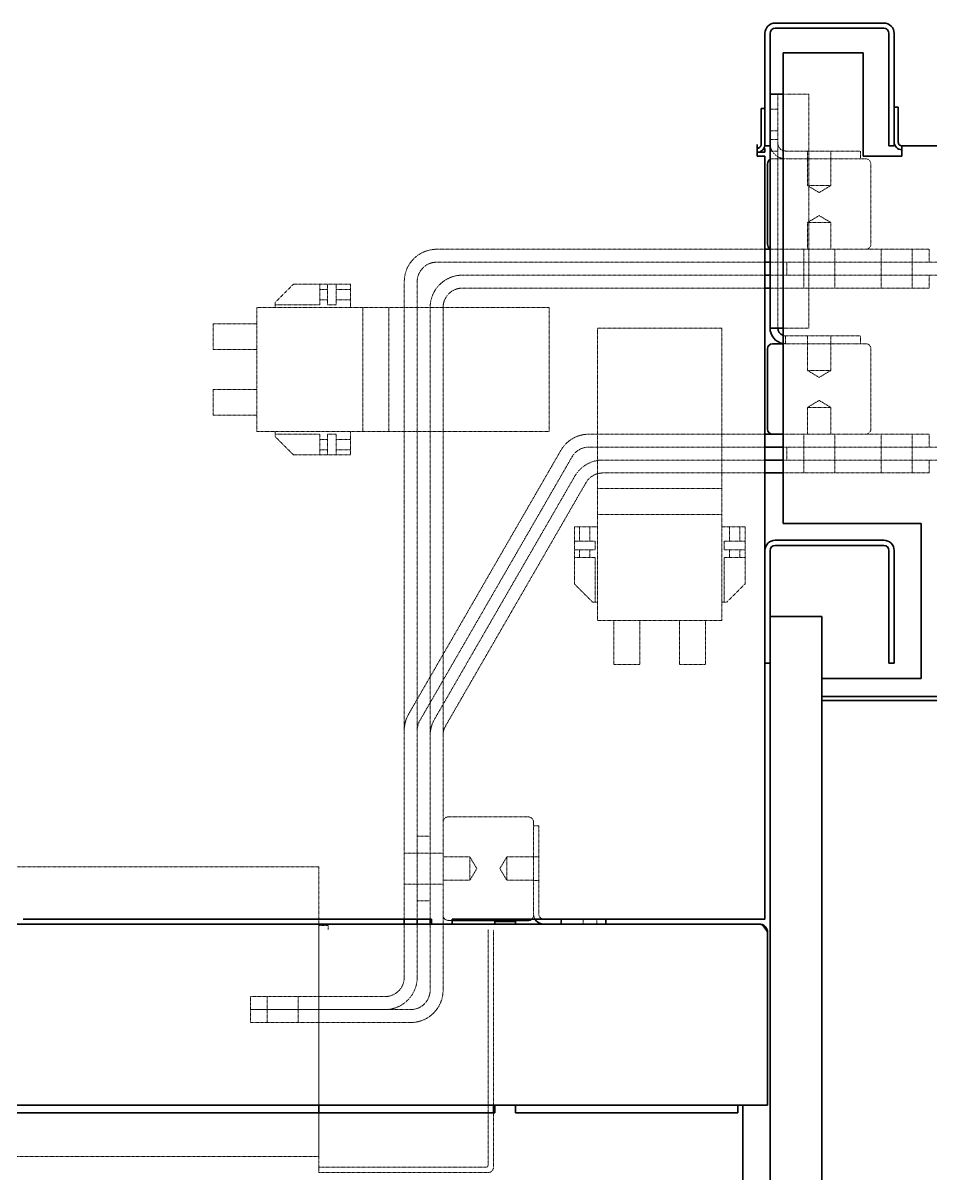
# Model space of a CAD drawing. Header units: millimetres. Extents: x -116965 to 323937, y 291661 to 566926.
# Drawn here: x -13186.1 to -12834.8, y 313738.8 to 314183.9 of the extents above; entities that cross this region are included whole.
import ezdxf

# ---------------------------------------------------------------- set-up
doc = ezdxf.new("R2010")
doc.units = ezdxf.units.MM
doc.linetypes.add('DASHED', pattern=[0.75, 0.5, -0.25])
doc.layers.add('Hidden Edges(Schneider)', color=7, linetype='DASHED', lineweight=18)
doc.layers.add('Visible Edges(Schneider)', color=7, linetype='Continuous', lineweight=35)

msp = doc.modelspace()

# ---------------------------------------------------------------- linework, layer by layer
at = {"layer": 'Hidden Edges(Schneider)', "ltscale": 0.148458}
for p, q in [((-12894.073145, 314156.417548), (-12894.073145, 314065.917548)), ((-12882.073145, 314156.417548), (-12882.073145, 314065.917548))]:
    msp.add_line(p, q, dxfattribs=at)
at = {"layer": 'Hidden Edges(Schneider)', "ltscale": 0.005091}
for p, q in [((-12892.073145, 314156.417548), (-12891.073145, 314156.417548)), ((-12891.073145, 314065.917548), (-12892.073145, 314065.917548))]:
    msp.add_line(p, q, dxfattribs=at)
at = {"layer": 'Hidden Edges(Schneider)', "ltscale": 0.0464}
for p, q in [((-12882.073145, 314156.417548), (-12891.073145, 314156.417548)), ((-13059.373145, 314073.917548), (-13059.373145, 314082.917548)), ((-12891.073145, 314065.917548), (-12882.073145, 314065.917548)), ((-13059.373145, 314025.917548), (-13059.373145, 314016.917548)), ((-12963.773145, 313989.117548), (-12972.773145, 313989.117548)), ((-12915.773145, 313989.117548), (-12906.773145, 313989.117548))]:
    msp.add_line(p, q, dxfattribs=at)
at = {"layer": 'Hidden Edges(Schneider)', "ltscale": 0.0154}
for p, q in [((-12897.073145, 314150.567548), (-12894.073145, 314150.567548)), ((-12897.073145, 314142.267548), (-12894.073145, 314142.267548)), ((-12897.073145, 314138.917548), (-12894.073145, 314138.917548)), ((-12897.073145, 314134.417548), (-12894.073145, 314134.417548)), ((-12882.573145, 314134.417548), (-12882.573145, 314131.417548)), ((-12873.573145, 314134.417548), (-12873.573145, 314131.417548)), ((-12862.073145, 314131.417548), (-12862.073145, 314134.417548)), ((-13068.273145, 314080.917548), (-13071.273145, 314080.917548)), ((-13068.273145, 314076.917548), (-13071.273145, 314076.917548)), ((-12891.073145, 314062.917548), (-12891.073145, 314059.917548)), ((-12882.573145, 314062.917548), (-12882.573145, 314059.917548)), ((-12873.573145, 314062.917548), (-12873.573145, 314059.917548)), ((-12862.073145, 314059.917548), (-12862.073145, 314062.917548)), ((-13068.273145, 314022.917548), (-13071.273145, 314022.917548)), ((-13068.273145, 314018.917548), (-13071.273145, 314018.917548)), ((-12970.773145, 313980.217548), (-12970.773145, 313977.217548)), ((-12966.773145, 313980.217548), (-12966.773145, 313977.217548)), ((-12912.773145, 313980.217548), (-12912.773145, 313977.217548)), ((-12908.773145, 313980.217548), (-12908.773145, 313977.217548))]:
    msp.add_line(p, q, dxfattribs=at)
at = {"layer": 'Hidden Edges(Schneider)', "ltscale": 0.018056}
msp.add_line((-12896.073145, 314131.417548), (-12897.073145, 314131.417548), dxfattribs=at)
at = {"layer": 'Hidden Edges(Schneider)', "ltscale": 0.070932}
msp.add_line((-12896.073145, 314131.417548), (-12891.073145, 314131.417548), dxfattribs=at)
at = {"layer": 'Hidden Edges(Schneider)', "ltscale": 0.15748}
for p, q in [((-12891.073145, 314134.417548), (-12867.073145, 314134.417548)), ((-13095.573145, 314073.917548), (-13095.573145, 314025.917548)), ((-13054.573145, 314025.917548), (-13054.573145, 314073.917548)), ((-13044.573145, 314025.917548), (-13044.573145, 314073.917548)), ((-13033.573145, 314025.917548), (-13033.573145, 314073.917548)), ((-13023.573145, 314025.917548), (-13023.573145, 314073.917548)), ((-12982.573145, 314073.917548), (-12982.573145, 314025.917548)), ((-12915.773145, 314065.917548), (-12963.773145, 314065.917548)), ((-12891.073145, 314062.917548), (-12867.073145, 314062.917548)), ((-12963.773145, 314024.917548), (-12915.773145, 314024.917548)), ((-12963.773145, 314014.917548), (-12915.773145, 314014.917548)), ((-12963.773145, 314003.917548), (-12915.773145, 314003.917548)), ((-12963.773145, 313993.917548), (-12915.773145, 313993.917548)), ((-12915.773145, 313952.917548), (-12963.773145, 313952.917548))]:
    msp.add_line(p, q, dxfattribs=at)
at = {"layer": 'Hidden Edges(Schneider)', "ltscale": 0.002742}
msp.add_line((-12890.523045, 314131.417548), (-12891.073145, 314131.417548), dxfattribs=at)
at = {"layer": 'Hidden Edges(Schneider)', "ltscale": 0.122338}
msp.add_line((-12890.523045, 314131.417548), (-12865.288041, 314131.417548), dxfattribs=at)
at = {"layer": 'Hidden Edges(Schneider)', "ltscale": 0.053365}
for p, q in [((-12882.573145, 314121.069548), (-12882.573145, 314131.417548)), ((-12873.573145, 314121.069548), (-12873.573145, 314131.417548)), ((-12882.573145, 314106.765548), (-12882.573145, 314096.417548)), ((-12873.573145, 314106.765548), (-12873.573145, 314096.417548)), ((-12882.573145, 314049.569548), (-12882.573145, 314059.917548)), ((-12873.573145, 314049.569548), (-12873.573145, 314059.917548)), ((-12882.573145, 314035.265548), (-12882.573145, 314024.917548)), ((-12873.573145, 314035.265548), (-12873.573145, 314024.917548)), ((-13013.225145, 313861.417548), (-13023.573145, 313861.417548)), ((-12998.921145, 313861.417548), (-12988.573145, 313861.417548)), ((-13013.225145, 313852.417548), (-13023.573145, 313852.417548)), ((-12998.921145, 313852.417548), (-12988.573145, 313852.417548))]:
    msp.add_line(p, q, dxfattribs=at)
at = {"layer": 'Hidden Edges(Schneider)', "ltscale": 0.040479}
for p, q in [((-12867.073145, 314134.417548), (-12862.073145, 314134.417548)), ((-12867.073145, 314062.917548), (-12862.073145, 314062.917548))]:
    msp.add_line(p, q, dxfattribs=at)
at = {"layer": 'Hidden Edges(Schneider)', "ltscale": 0.029708}
msp.add_line((-12862.079871, 314131.417548), (-12865.288041, 314131.417548), dxfattribs=at)
at = {"layer": 'Hidden Edges(Schneider)', "ltscale": 0.044233}
msp.add_line((-12862.079871, 314131.417548), (-12860.073145, 314131.417548), dxfattribs=at)
at = {"layer": 'Hidden Edges(Schneider)', "ltscale": 0.135608}
for p, q in [((-12858.073145, 314098.417548), (-12858.073145, 314129.417548)), ((-12858.073145, 314026.917548), (-12858.073145, 314057.917548)), ((-13021.573145, 313876.917548), (-12990.573145, 313876.917548)), ((-13098.073145, 313802.417548), (-13036.073145, 313802.417548)), ((-13036.073145, 313797.417548), (-13098.073145, 313797.417548))]:
    msp.add_line(p, q, dxfattribs=at)
at = {"layer": 'Hidden Edges(Schneider)', "ltscale": 0.072942}
for p, q in [((-12873.573145, 314121.069548), (-12882.573145, 314121.069548)), ((-12882.573145, 314106.765548), (-12873.573145, 314106.765548)), ((-12873.573145, 314049.569548), (-12882.573145, 314049.569548)), ((-12882.573145, 314035.265548), (-12873.573145, 314035.265548)), ((-13013.225145, 313861.417548), (-13013.225145, 313852.417548)), ((-12998.921145, 313852.417548), (-12998.921145, 313861.417548))]:
    msp.add_line(p, q, dxfattribs=at)
at = {"layer": 'Hidden Edges(Schneider)', "ltscale": 0.027024}
for p, q in [((-12878.073145, 314118.365675), (-12882.573145, 314121.069548)), ((-12878.073145, 314118.365675), (-12873.573145, 314121.069548)), ((-12878.073145, 314109.469421), (-12882.573145, 314106.765548)), ((-12878.073145, 314109.469421), (-12873.573145, 314106.765548)), ((-12878.073145, 314046.865675), (-12882.573145, 314049.569548)), ((-12878.073145, 314046.865675), (-12873.573145, 314049.569548)), ((-12878.073145, 314037.969421), (-12882.573145, 314035.265548)), ((-12878.073145, 314037.969421), (-12873.573145, 314035.265548)), ((-13010.521272, 313856.917548), (-13013.225145, 313861.417548)), ((-13001.625018, 313856.917548), (-12998.921145, 313861.417548)), ((-13010.521272, 313856.917548), (-13013.225145, 313852.417548)), ((-13001.625018, 313856.917548), (-12998.921145, 313852.417548))]:
    msp.add_line(p, q, dxfattribs=at)
at = {"layer": 'Hidden Edges(Schneider)', "ltscale": 0.138889}
for p, q in [((-13026.073145, 314096.417548), (-12899.073145, 314096.417548)), ((-12899.073145, 314091.417548), (-13026.073145, 314091.417548))]:
    msp.add_line(p, q, dxfattribs=at)
at = {"layer": 'Hidden Edges(Schneider)', "ltscale": 0.046659}
msp.add_line((-12897.073145, 314096.417548), (-12888.02302, 314096.417548), dxfattribs=at)
at = {"layer": 'Hidden Edges(Schneider)', "ltscale": 0.138351}
for p, q in [((-12868.123271, 314096.417548), (-12888.02302, 314096.417548)), ((-12868.123271, 314024.917548), (-12888.02302, 314024.917548)), ((-13023.573145, 313846.967674), (-13023.573145, 313866.867423))]:
    msp.add_line(p, q, dxfattribs=at)
at = {"layer": 'Hidden Edges(Schneider)', "ltscale": 0.025733}
for p, q in [((-12884.073145, 314096.417548), (-12884.073145, 314091.417548)), ((-12872.073145, 314096.417548), (-12872.073145, 314091.417548)), ((-12854.073145, 314096.417548), (-12854.073145, 314091.417548)), ((-12842.073145, 314096.417548), (-12842.073145, 314091.417548)), ((-12835.573145, 314096.417548), (-12835.573145, 314091.417548)), ((-12890.573145, 314091.417548), (-12890.573145, 314086.417548)), ((-12884.073145, 314091.417548), (-12884.073145, 314086.417548)), ((-12872.073145, 314091.417548), (-12872.073145, 314086.417548)), ((-12854.073145, 314091.417548), (-12854.073145, 314086.417548)), ((-12842.073145, 314091.417548), (-12842.073145, 314086.417548)), ((-12884.073145, 314086.417548), (-12884.073145, 314081.417548)), ((-12872.073145, 314086.417548), (-12872.073145, 314081.417548)), ((-12854.073145, 314086.417548), (-12854.073145, 314081.417548)), ((-12842.073145, 314086.417548), (-12842.073145, 314081.417548)), ((-12835.573145, 314086.417548), (-12835.573145, 314081.417548)), ((-12884.073145, 314024.917548), (-12884.073145, 314019.917548)), ((-12872.073145, 314024.917548), (-12872.073145, 314019.917548)), ((-12854.073145, 314024.917548), (-12854.073145, 314019.917548)), ((-12842.073145, 314024.917548), (-12842.073145, 314019.917548)), ((-12835.573145, 314024.917548), (-12835.573145, 314019.917548)), ((-12890.573145, 314019.917548), (-12890.573145, 314014.917548)), ((-12884.073145, 314019.917548), (-12884.073145, 314014.917548)), ((-12872.073145, 314019.917548), (-12872.073145, 314014.917548)), ((-12854.073145, 314019.917548), (-12854.073145, 314014.917548)), ((-12842.073145, 314019.917548), (-12842.073145, 314014.917548)), ((-12884.073145, 314014.917548), (-12884.073145, 314009.917548)), ((-12872.073145, 314014.917548), (-12872.073145, 314009.917548)), ((-12854.073145, 314014.917548), (-12854.073145, 314009.917548)), ((-12842.073145, 314014.917548), (-12842.073145, 314009.917548)), ((-12835.573145, 314014.917548), (-12835.573145, 314009.917548)), ((-13028.573145, 313869.417548), (-13033.573145, 313869.417548)), ((-13038.573145, 313862.917548), (-13033.573145, 313862.917548)), ((-13028.573145, 313862.917548), (-13033.573145, 313862.917548)), ((-13028.573145, 313862.917548), (-13023.573145, 313862.917548)), ((-13038.573145, 313850.917548), (-13033.573145, 313850.917548)), ((-13028.573145, 313850.917548), (-13033.573145, 313850.917548)), ((-13028.573145, 313850.917548), (-13023.573145, 313850.917548)), ((-13028.573145, 313844.417548), (-13033.573145, 313844.417548)), ((-13098.073145, 313802.417548), (-13098.073145, 313807.417548)), ((-13091.573145, 313807.417548), (-13091.573145, 313802.417548)), ((-13079.573145, 313807.417548), (-13079.573145, 313802.417548)), ((-13098.073145, 313797.417548), (-13098.073145, 313802.417548)), ((-13091.573145, 313802.417548), (-13091.573145, 313797.417548)), ((-13079.573145, 313802.417548), (-13079.573145, 313797.417548))]:
    msp.add_line(p, q, dxfattribs=at)
at = {"layer": 'Hidden Edges(Schneider)', "ltscale": 0.142389}
for p, q in [((-12868.123271, 314096.417548), (-12835.573145, 314096.417548)), ((-12868.123271, 314024.917548), (-12835.573145, 314024.917548))]:
    msp.add_line(p, q, dxfattribs=at)
at = {"layer": 'Hidden Edges(Schneider)', "ltscale": 0.033483}
for p, q in [((-12890.573145, 314091.417548), (-12897.073145, 314091.417548)), ((-12897.073145, 314086.417548), (-12890.573145, 314086.417548))]:
    msp.add_line(p, q, dxfattribs=at)
at = {"layer": 'Hidden Edges(Schneider)', "ltscale": 0.145815}
for p, q in [((-12890.573145, 314091.417548), (-12790.573145, 314091.417548)), ((-12890.573145, 314086.417548), (-12790.573145, 314086.417548)), ((-12890.573145, 314019.917548), (-12790.573145, 314019.917548)), ((-12890.573145, 314014.917548), (-12790.573145, 314014.917548))]:
    msp.add_line(p, q, dxfattribs=at)
at = {"layer": 'Hidden Edges(Schneider)', "ltscale": 0.139585}
for p, q in [((-13016.073145, 314086.417548), (-12899.073145, 314086.417548)), ((-12899.073145, 314081.417548), (-13016.073145, 314081.417548))]:
    msp.add_line(p, q, dxfattribs=at)
at = {"layer": 'Hidden Edges(Schneider)', "ltscale": 0.051047}
for p, q in [((-13088.473145, 314075.917548), (-13081.473145, 314082.917548)), ((-13081.473145, 314016.917548), (-13088.473145, 314023.917548)), ((-12965.773145, 313960.017548), (-12972.773145, 313967.017548)), ((-12906.773145, 313967.017548), (-12913.773145, 313960.017548))]:
    msp.add_line(p, q, dxfattribs=at)
at = {"layer": 'Hidden Edges(Schneider)', "ltscale": 0.145013}
for p, q in [((-13059.373145, 314082.917548), (-13081.473145, 314082.917548)), ((-13081.473145, 314016.917548), (-13059.373145, 314016.917548)), ((-12972.773145, 313989.117548), (-12972.773145, 313967.017548)), ((-12906.773145, 313967.017548), (-12906.773145, 313989.117548))]:
    msp.add_line(p, q, dxfattribs=at)
at = {"layer": 'Hidden Edges(Schneider)', "ltscale": 0.041233}
for p, q in [((-13071.273145, 314074.917548), (-13071.273145, 314082.917548)), ((-13068.273145, 314082.917548), (-13068.273145, 314074.917548)), ((-13064.973145, 314082.917548), (-13064.973145, 314074.917548)), ((-13071.273145, 314016.917548), (-13071.273145, 314024.917548)), ((-13068.273145, 314016.917548), (-13068.273145, 314024.917548)), ((-13064.973145, 314016.917548), (-13064.973145, 314024.917548)), ((-12972.773145, 313983.517548), (-12964.773145, 313983.517548)), ((-12972.773145, 313980.217548), (-12964.773145, 313980.217548)), ((-12906.773145, 313983.517548), (-12914.773145, 313983.517548)), ((-12906.773145, 313980.217548), (-12914.773145, 313980.217548)), ((-12964.773145, 313977.217548), (-12972.773145, 313977.217548)), ((-12906.773145, 313977.217548), (-12914.773145, 313977.217548))]:
    msp.add_line(p, q, dxfattribs=at)
at = {"layer": 'Hidden Edges(Schneider)', "ltscale": 0.142314}
msp.add_line((-13038.573145, 313910.407929), (-13038.573145, 314083.917548), dxfattribs=at)
at = {"layer": 'Hidden Edges(Schneider)', "ltscale": 0.051567}
for p, q in [((-13033.573145, 314083.917548), (-13033.573145, 314073.917548)), ((-13112.573145, 314067.617548), (-13112.573145, 314057.617548)), ((-13112.573145, 314042.217548), (-13112.573145, 314032.217548)), ((-12957.473145, 313935.917548), (-12947.473145, 313935.917548)), ((-12932.073145, 313935.917548), (-12922.073145, 313935.917548))]:
    msp.add_line(p, q, dxfattribs=at)
at = {"layer": 'Hidden Edges(Schneider)', "ltscale": 0.028833}
for p, q in [((-13059.373145, 314080.917548), (-13064.973145, 314080.917548)), ((-13059.373145, 314076.917548), (-13064.973145, 314076.917548)), ((-13059.373145, 314022.917548), (-13064.973145, 314022.917548)), ((-13059.373145, 314018.917548), (-13064.973145, 314018.917548)), ((-12970.773145, 313989.117548), (-12970.773145, 313983.517548)), ((-12966.773145, 313989.117548), (-12966.773145, 313983.517548)), ((-12912.773145, 313989.117548), (-12912.773145, 313983.517548)), ((-12908.773145, 313989.117548), (-12908.773145, 313983.517548))]:
    msp.add_line(p, q, dxfattribs=at)
at = {"layer": 'Hidden Edges(Schneider)', "ltscale": 0.134514}
for p, q in [((-12835.573145, 314081.417548), (-12897.073145, 314081.417548)), ((-13038.573145, 313814.917548), (-13038.573145, 313835.417548)), ((-13033.573145, 313835.417548), (-13033.573145, 313814.917548))]:
    msp.add_line(p, q, dxfattribs=at)
at = {"layer": 'Hidden Edges(Schneider)', "ltscale": 0.148294}
for p, q in [((-12982.573145, 314073.917548), (-13095.573145, 314073.917548)), ((-12963.773145, 314065.917548), (-12963.773145, 313952.917548)), ((-12915.773145, 313952.917548), (-12915.773145, 314065.917548)), ((-13095.573145, 314025.917548), (-12982.573145, 314025.917548)), ((-12835.573145, 314009.917548), (-12892.073145, 314009.917548))]:
    msp.add_line(p, q, dxfattribs=at)
at = {"layer": 'Hidden Edges(Schneider)', "ltscale": 0.010233}
for p, q in [((-13088.473145, 314073.917548), (-13088.473145, 314075.917548)), ((-13088.473145, 314025.917548), (-13088.473145, 314023.917548)), ((-12963.773145, 313960.017548), (-12965.773145, 313960.017548)), ((-12915.773145, 313960.017548), (-12913.773145, 313960.017548)), ((-12986.573145, 313873.417548), (-12988.573145, 313873.417548)), ((-12988.573145, 313861.467548), (-12986.573145, 313861.467548)), ((-12988.573145, 313852.367548), (-12986.573145, 313852.367548)), ((-12978.073145, 313835.417548), (-12978.073145, 313837.417548)), ((-12977.723145, 313837.417548), (-12977.723145, 313835.417548)), ((-12969.423145, 313837.417548), (-12969.423145, 313835.417548)), ((-12964.073145, 313835.417548), (-12964.073145, 313837.417548))]:
    msp.add_line(p, q, dxfattribs=at)
at = {"layer": 'Hidden Edges(Schneider)', "ltscale": 0.112861}
for p, q in [((-13088.473145, 314074.917548), (-13071.273145, 314074.917548)), ((-13088.473145, 314024.917548), (-13071.273145, 314024.917548)), ((-12964.773145, 313960.017548), (-12964.773145, 313977.217548)), ((-12914.773145, 313960.017548), (-12914.773145, 313977.217548))]:
    msp.add_line(p, q, dxfattribs=at)
at = {"layer": 'Hidden Edges(Schneider)', "ltscale": 0.01695}
for p, q in [((-13068.273145, 314074.917548), (-13064.973145, 314074.917548)), ((-13064.973145, 314024.917548), (-13068.273145, 314024.917548)), ((-12964.773145, 313980.217548), (-12964.773145, 313983.517548)), ((-12914.773145, 313983.517548), (-12914.773145, 313980.217548))]:
    msp.add_line(p, q, dxfattribs=at)
at = {"layer": 'Hidden Edges(Schneider)', "ltscale": 0.144803}
msp.add_line((-13028.573145, 313908.407929), (-13028.573145, 314073.917548), dxfattribs=at)
at = {"layer": 'Hidden Edges(Schneider)', "ltscale": 0.111549}
for p, q in [((-13095.573145, 314067.617548), (-13112.573145, 314067.617548)), ((-13095.573145, 314057.617548), (-13112.573145, 314057.617548)), ((-13095.573145, 314042.217548), (-13112.573145, 314042.217548)), ((-13095.573145, 314032.217548), (-13112.573145, 314032.217548)), ((-12957.473145, 313952.917548), (-12957.473145, 313935.917548)), ((-12947.473145, 313952.917548), (-12947.473145, 313935.917548)), ((-12932.073145, 313952.917548), (-12932.073145, 313935.917548)), ((-12922.073145, 313952.917548), (-12922.073145, 313935.917548))]:
    msp.add_line(p, q, dxfattribs=at)
at = {"layer": 'Hidden Edges(Schneider)', "ltscale": 0.007722}
msp.add_line((-12892.073145, 314059.917548), (-12891.073145, 314059.917548), dxfattribs=at)
at = {"layer": 'Hidden Edges(Schneider)', "ltscale": 0.000148859}
msp.add_line((-12891.024979, 314059.917548), (-12891.073145, 314059.917548), dxfattribs=at)
at = {"layer": 'Hidden Edges(Schneider)', "ltscale": 0.130936}
msp.add_line((-12891.024979, 314059.917548), (-12864.434985, 314059.917548), dxfattribs=at)
at = {"layer": 'Hidden Edges(Schneider)', "ltscale": 0.021423}
msp.add_line((-12862.155593, 314059.917548), (-12864.434985, 314059.917548), dxfattribs=at)
at = {"layer": 'Hidden Edges(Schneider)', "ltscale": 0.045078}
msp.add_line((-12862.155593, 314059.917548), (-12860.073145, 314059.917548), dxfattribs=at)
at = {"layer": 'Hidden Edges(Schneider)', "ltscale": 0.137807}
msp.add_line((-13033.573145, 314025.917548), (-13033.573145, 313910.407929), dxfattribs=at)
at = {"layer": 'Hidden Edges(Schneider)', "ltscale": 0.140193}
msp.add_line((-13023.573145, 314025.917548), (-13023.573145, 313908.407929), dxfattribs=at)
at = {"layer": 'Hidden Edges(Schneider)', "ltscale": 0.017491}
msp.add_line((-12967.177864, 314024.917548), (-12963.773145, 314024.917548), dxfattribs=at)
at = {"layer": 'Hidden Edges(Schneider)', "ltscale": 0.10958}
for p, q in [((-12915.773145, 314024.917548), (-12899.073145, 314024.917548)), ((-12915.773145, 314014.917548), (-12899.073145, 314014.917548))]:
    msp.add_line(p, q, dxfattribs=at)
at = {"layer": 'Hidden Edges(Schneider)', "ltscale": 0.020826}
msp.add_line((-12892.073145, 314024.917548), (-12888.02302, 314024.917548), dxfattribs=at)
at = {"layer": 'Hidden Edges(Schneider)', "ltscale": 0.14896}
msp.add_line((-12899.073145, 314019.917548), (-12967.177864, 314019.917548), dxfattribs=at)
at = {"layer": 'Hidden Edges(Schneider)', "ltscale": 0.00765}
for p, q in [((-12890.573145, 314019.917548), (-12892.073145, 314019.917548)), ((-12892.073145, 314014.917548), (-12890.573145, 314014.917548)), ((-13068.073145, 313833.417548), (-13068.073145, 313834.917548)), ((-13021.573145, 313836.917548), (-13020.073145, 313836.917548))]:
    msp.add_line(p, q, dxfattribs=at)
at = {"layer": 'Hidden Edges(Schneider)', "ltscale": 0.140528}
for p, q in [((-13036.898463, 313916.657929), (-12978.003182, 314018.667548)), ((-12973.673055, 314016.167548), (-13032.568336, 313914.157929))]:
    msp.add_line(p, q, dxfattribs=at)
at = {"layer": 'Hidden Edges(Schneider)', "ltscale": 0.142458}
for p, q in [((-13026.898463, 313914.657929), (-12972.621984, 314008.667548)), ((-12968.291857, 314006.167548), (-13022.568336, 313912.157929))]:
    msp.add_line(p, q, dxfattribs=at)
at = {"layer": 'Hidden Edges(Schneider)', "ltscale": 0.137191}
msp.add_line((-12899.073145, 314009.917548), (-12961.796666, 314009.917548), dxfattribs=at)
at = {"layer": 'Hidden Edges(Schneider)', "ltscale": 0.13684}
for p, q in [((-13038.573145, 313837.417548), (-13038.573145, 313910.407929)), ((-13033.573145, 313910.407929), (-13033.573145, 313837.417548))]:
    msp.add_line(p, q, dxfattribs=at)
at = {"layer": 'Hidden Edges(Schneider)', "ltscale": 0.13309}
msp.add_line((-13028.573145, 313837.417548), (-13028.573145, 313908.407929), dxfattribs=at)
at = {"layer": 'Hidden Edges(Schneider)', "ltscale": 0.136288}
msp.add_line((-13023.573145, 313908.407929), (-13023.573145, 313866.867423), dxfattribs=at)
at = {"layer": 'Hidden Edges(Schneider)', "ltscale": 0.038136}
msp.add_line((-12988.573145, 313874.917548), (-12988.573145, 313873.417548), dxfattribs=at)
at = {"layer": 'Hidden Edges(Schneider)', "ltscale": 0.048595}
for p, q in [((-12988.573145, 313867.417548), (-12988.573145, 313873.417548)), ((-12986.573145, 313873.417548), (-12986.573145, 313867.417548))]:
    msp.add_line(p, q, dxfattribs=at)
at = {"layer": 'Hidden Edges(Schneider)', "ltscale": 0.164042}
for p, q in [((-13033.573145, 313869.417548), (-13033.573145, 313844.417548)), ((-13028.573145, 313844.417548), (-13028.573145, 313869.417548))]:
    msp.add_line(p, q, dxfattribs=at)
at = {"layer": 'Hidden Edges(Schneider)', "ltscale": 0.122485}
for p, q in [((-12988.573145, 313839.417548), (-12988.573145, 313867.417548)), ((-12986.573145, 313867.417548), (-12986.573145, 313839.417548))]:
    msp.add_line(p, q, dxfattribs=at)
at = {"layer": 'Hidden Edges(Schneider)', "ltscale": 0.139436}
for p, q in [((-13326.573145, 313857.570067), (-13071.573145, 313857.570067)), ((-13071.573145, 313745.570067), (-13326.573145, 313745.570067))]:
    msp.add_line(p, q, dxfattribs=at)
at = {"layer": 'Hidden Edges(Schneider)', "ltscale": 0.146982}
msp.add_line((-13071.573145, 313857.570067), (-13071.573145, 313745.570067), dxfattribs=at)
at = {"layer": 'Hidden Edges(Schneider)', "ltscale": 0.162074}
msp.add_line((-13023.573145, 313846.967674), (-13023.573145, 313809.917548), dxfattribs=at)
at = {"layer": 'Hidden Edges(Schneider)', "ltscale": 0.021871}
msp.add_line((-12988.573145, 313839.417548), (-12988.573145, 313838.917548), dxfattribs=at)
at = {"layer": 'Hidden Edges(Schneider)', "ltscale": 0.017983}
msp.add_line((-13068.073145, 313834.917548), (-13071.573145, 313834.917548), dxfattribs=at)
at = {"layer": 'Hidden Edges(Schneider)', "ltscale": 0.152012}
msp.add_line((-13071.573145, 313834.917548), (-13071.573145, 313765.417548), dxfattribs=at)
at = {"layer": 'Hidden Edges(Schneider)', "ltscale": 0.167323}
msp.add_line((-13028.573145, 313809.917548), (-13028.573145, 313835.417548), dxfattribs=at)
at = {"layer": 'Hidden Edges(Schneider)', "ltscale": 0.149278}
msp.add_line((-13006.073145, 313833.417548), (-13006.073145, 313742.417548), dxfattribs=at)
at = {"layer": 'Hidden Edges(Schneider)', "ltscale": 0.148438}
msp.add_line((-13004.073145, 313765.417548), (-13004.073145, 313833.283574), dxfattribs=at)
at = {"layer": 'Hidden Edges(Schneider)', "ltscale": 0.136483}
for p, q in [((-13098.073145, 313807.417548), (-13046.073145, 313807.417548)), ((-13046.073145, 313802.417548), (-13098.073145, 313802.417548))]:
    msp.add_line(p, q, dxfattribs=at)
at = {"layer": 'Hidden Edges(Schneider)', "ltscale": 0.137795}
for p, q in [((-13071.573145, 313762.417548), (-13071.573145, 313741.417548)), ((-13004.073145, 313741.417548), (-13004.073145, 313762.417548))]:
    msp.add_line(p, q, dxfattribs=at)
at = {"layer": 'Hidden Edges(Schneider)', "ltscale": 0.141076}
msp.add_line((-13007.073145, 313741.417548), (-13071.573145, 313741.417548), dxfattribs=at)
at = {"layer": 'Hidden Edges(Schneider)', "ltscale": 0.016132}
msp.add_line((-13071.573145, 313739.417548), (-13071.573145, 313741.417548), dxfattribs=at)
at = {"layer": 'Hidden Edges(Schneider)', "ltscale": 0.143263}
msp.add_line((-13071.573145, 313739.417548), (-13006.073145, 313739.417548), dxfattribs=at)
at = {"layer": 'Hidden Edges(Schneider)', "ltscale": 0.048595}
msp.add_arc((-12891.073145, 314137.417548), 6, 180, 270, dxfattribs=at)
at = {"layer": 'Hidden Edges(Schneider)', "ltscale": 0.024247}
msp.add_arc((-12891.073145, 314137.417548), 3, 180, 270, dxfattribs=at)
at = {"layer": 'Hidden Edges(Schneider)', "ltscale": 0.005311}
for centre, start, end in [((-12896.073145, 314129.417548), 90, 120), ((-12896.073145, 314098.417548), 240, 270)]:
    msp.add_arc(centre, 2, start, end, dxfattribs=at)
at = {"layer": 'Hidden Edges(Schneider)', "ltscale": 0.016132}
for centre, start, end in [((-12860.073145, 314129.417548), 0, 90), ((-12860.073145, 314098.417548), 270, 0), ((-12860.073145, 314057.917548), 0, 90), ((-12860.073145, 314026.917548), 270, 0), ((-13021.573145, 313874.917548), 90, 180), ((-12990.573145, 313874.917548), 0, 90), ((-13021.573145, 313838.917548), 180, 270), ((-12984.573145, 313839.417548), 180, 270), ((-13006.073145, 313741.417548), 270, 0)]:
    msp.add_arc(centre, 2, start, end, dxfattribs=at)
at = {"layer": 'Hidden Edges(Schneider)', "ltscale": 0.128838}
for centre, start, end in [((-13026.073145, 314083.917548), 90, 180), ((-13016.073145, 314073.917548), 90, 180), ((-13046.073145, 313814.917548), 270, 0), ((-13036.073145, 313809.917548), 270, 0)]:
    msp.add_arc(centre, 12.5, start, end, dxfattribs=at)
at = {"layer": 'Hidden Edges(Schneider)', "ltscale": 0.060768}
for centre, start, end in [((-13026.073145, 314083.917548), 90, 180), ((-13016.073145, 314073.917548), 90, 180), ((-13046.073145, 313814.917548), 270, 0), ((-13036.073145, 313809.917548), 270, 0)]:
    msp.add_arc(centre, 7.5, start, end, dxfattribs=at)
at = {"layer": 'Hidden Edges(Schneider)', "ltscale": 0.005167}
msp.add_arc((-12891.073145, 314065.917548), 3, 250.52877937, 270, dxfattribs=at)
at = {"layer": 'Hidden Edges(Schneider)', "ltscale": 0.005091}
msp.add_arc((-12891.073145, 314065.917548), 6, 260.40593177, 270, dxfattribs=at)
at = {"layer": 'Hidden Edges(Schneider)', "ltscale": 0.067532}
for centre in [(-12967.177864, 314012.417548), (-12961.796666, 314002.417548)]:
    msp.add_arc(centre, 12.5, 90, 150, dxfattribs=at)
at = {"layer": 'Hidden Edges(Schneider)', "ltscale": 0.040479}
for centre in [(-12967.177864, 314012.417548), (-12961.796666, 314002.417548)]:
    msp.add_arc(centre, 7.5, 90, 150, dxfattribs=at)
at = {"layer": 'Hidden Edges(Schneider)', "ltscale": 0.033716}
for centre in [(-13026.073145, 313910.407929), (-13016.073145, 313908.407929)]:
    msp.add_arc(centre, 12.5, 150, 180, dxfattribs=at)
at = {"layer": 'Hidden Edges(Schneider)', "ltscale": 0.020189}
for centre in [(-13026.073145, 313910.407929), (-13016.073145, 313908.407929)]:
    msp.add_arc(centre, 7.5, 150, 180, dxfattribs=at)
at = {"layer": 'Hidden Edges(Schneider)', "ltscale": 0.008663}
msp.add_arc((-12990.573145, 313838.917548), 2, 311.40962211, 0, dxfattribs=at)
at = {"layer": 'Hidden Edges(Schneider)', "ltscale": 0.010721}
msp.add_arc((-12984.573145, 313839.417548), 4, 180, 210, dxfattribs=at)
at = {"layer": 'Hidden Edges(Schneider)', "ltscale": 0.008016}
msp.add_arc((-13007.073145, 313742.417548), 1, 270, 0, dxfattribs=at)
at = {"layer": 'Visible Edges(Schneider)'}
for p, q in [((-12899.073145, 314136.417548), (-12899.073145, 314179.917548)), ((-12897.073145, 314179.917548), (-12897.073145, 314136.417548)), ((-12895.073145, 314183.917548), (-12853.073145, 314183.917548)), ((-12853.073145, 314181.917548), (-12895.073145, 314181.917548)), ((-12851.073145, 314136.417548), (-12851.073145, 314179.917548)), ((-12849.073145, 314179.917548), (-12849.073145, 314136.417548)), ((-12892.073145, 314172.417548), (-12892.073145, 313990.417548)), ((-12892.073145, 314172.417548), (-12861.073145, 314172.417548)), ((-12861.073145, 314132.417548), (-12861.073145, 314172.417548)), ((-12897.073145, 314156.417548), (-12892.073145, 314156.417548)), ((-12900.573145, 314136.917548), (-12900.573145, 314150.917548)), ((-12900.573145, 314150.917548), (-12899.073145, 314150.917548)), ((-12849.073145, 314151.417548), (-12847.573145, 314151.417548)), ((-12847.573145, 314151.417548), (-12847.573145, 314137.917548)), ((-12902.073145, 314135.417548), (-12902.073145, 314136.917548)), ((-12902.073145, 314135.417548), (-12902.073145, 314132.417548)), ((-12899.475069, 314135.417548), (-12899.073145, 314135.417548)), ((-12897.073145, 314136.417548), (-12899.073145, 314136.417548)), ((-12899.073145, 314135.417548), (-12899.073145, 314133.917548)), ((-12897.073145, 314065.917548), (-12897.073145, 314136.417548)), ((-12849.073145, 314136.417548), (-12851.073145, 314136.417548)), ((-12846.073145, 314136.417548), (-12650.573145, 314136.417548)), ((-12846.073145, 314133.417548), (-12846.073145, 314136.417548)), ((-12899.073145, 314133.917548), (-12902.073145, 314133.917548)), ((-12899.073145, 314132.417548), (-12902.073145, 314132.417548)), ((-12899.073145, 314132.417548), (-12899.073145, 313979.917548)), ((-12846.073145, 314132.417548), (-12861.073145, 314132.417548)), ((-12846.073145, 314133.417548), (-12846.073145, 314132.417548)), ((-12898.073145, 314098.417548), (-12898.073145, 314129.417548)), ((-12899.073145, 314096.417548), (-12897.073145, 314096.417548)), ((-12897.073145, 314091.417548), (-12899.073145, 314091.417548)), ((-12899.073145, 314086.417548), (-12897.073145, 314086.417548)), ((-12897.073145, 314081.417548), (-12899.073145, 314081.417548)), ((-12892.073145, 314065.917548), (-12897.073145, 314065.917548)), ((-12896.073145, 314059.917548), (-12892.073145, 314059.917548)), ((-12898.073145, 314026.917548), (-12898.073145, 314057.917548)), ((-12899.073145, 314024.917548), (-12892.073145, 314024.917548)), ((-12892.073145, 314019.917548), (-12899.073145, 314019.917548)), ((-12899.073145, 314014.917548), (-12892.073145, 314014.917548)), ((-12892.073145, 314009.917548), (-12899.073145, 314009.917548)), ((-12892.073145, 313990.417548), (-12838.573145, 313990.417548)), ((-12838.573145, 313990.417548), (-12838.573145, 313930.417548)), ((-12899.073145, 313936.417548), (-12899.073145, 313979.917548)), ((-12897.073145, 313979.917548), (-12897.073145, 313936.417548)), ((-12895.073145, 313983.917548), (-12853.073145, 313983.917548)), ((-12853.073145, 313981.917548), (-12895.073145, 313981.917548)), ((-12851.073145, 313936.417548), (-12851.073145, 313979.917548)), ((-12849.073145, 313979.917548), (-12849.073145, 313936.417548)), ((-12893.073145, 313954.417548), (-12897.073145, 313954.417548)), ((-12877.073145, 313954.417548), (-12893.073145, 313954.417548)), ((-12877.073145, 313613.417548), (-12877.073145, 313954.417548)), ((-12897.073145, 313936.417548), (-12899.073145, 313936.417548)), ((-12899.073145, 313936.417548), (-12899.073145, 313837.417548)), ((-12897.073145, 313631.417548), (-12897.073145, 313936.417548)), ((-12849.073145, 313936.417548), (-12851.073145, 313936.417548)), ((-12838.573145, 313930.417548), (-12877.073145, 313930.417548)), ((-12650.073145, 313923.417548), (-12877.073145, 313923.417548)), ((-12650.073145, 313921.917548), (-12877.073145, 313921.917548)), ((-13186.073145, 313837.417548), (-13183.073145, 313837.417548)), ((-13183.073145, 313837.417548), (-13028.073145, 313837.417548)), ((-13038.573145, 313835.417548), (-13038.573145, 313837.417548)), ((-13033.573145, 313837.417548), (-13033.573145, 313835.417548)), ((-13028.573145, 313835.417548), (-13028.573145, 313837.417548)), ((-13028.073145, 313837.417548), (-13028.073145, 313835.375588)), ((-13020.073145, 313835.375588), (-13020.073145, 313837.417548)), ((-13020.073145, 313837.417548), (-12899.073145, 313837.417548)), ((-12960.573145, 313837.417548), (-12960.573145, 313835.417548)), ((-13194.073145, 313835.417548), (-13029.073145, 313835.417548)), ((-13029.073145, 313835.417548), (-13028.073145, 313835.417548)), ((-13029.073145, 313835.417548), (-13029.073145, 313835.375588)), ((-13019.073145, 313835.375588), (-13029.073145, 313835.375588)), ((-13020.073145, 313836.917548), (-12990.573145, 313836.917548)), ((-13020.073145, 313835.417548), (-13019.073145, 313835.417548)), ((-13019.073145, 313835.417548), (-13004.073145, 313835.417548)), ((-13019.073145, 313835.375588), (-13019.073145, 313835.417548)), ((-13004.073145, 313835.417548), (-13003.573145, 313835.417548)), ((-13004.073145, 313835.417548), (-13004.073145, 313835.375588)), ((-12994.073145, 313835.375588), (-13004.073145, 313835.375588)), ((-13003.573145, 313835.375588), (-13003.573145, 313836.417548)), ((-13003.573145, 313836.417548), (-12995.573145, 313836.417548)), ((-12995.573145, 313836.417548), (-12995.573145, 313835.375588)), ((-12995.573145, 313835.417548), (-12994.073145, 313835.417548)), ((-12994.073145, 313835.417548), (-12901.073145, 313835.417548)), ((-12994.073145, 313835.375588), (-12994.073145, 313835.417548)), ((-12898.073145, 313765.417548), (-12898.073145, 313832.417548)), ((-12898.073145, 313765.417548), (-13500.073145, 313765.417548)), ((-13003.573145, 313762.417548), (-13195.573145, 313762.417548)), ((-13071.573145, 313765.417548), (-13071.573145, 313762.417548)), ((-13004.073145, 313762.417548), (-13004.073145, 313765.417548)), ((-13003.573145, 313765.417548), (-13003.573145, 313762.417548)), ((-12995.573145, 313762.417548), (-12995.573145, 313765.417548)), ((-12909.573145, 313762.417548), (-12995.573145, 313762.417548)), ((-12909.573145, 313765.417548), (-12909.573145, 313762.417548)), ((-12907.573145, 313637.917548), (-12907.573145, 313765.417548))]:
    msp.add_line(p, q, dxfattribs=at)
at = {"layer": 'Visible Edges(Schneider)', "flags": 128}
for points in [[(-12898.073145, 313832.417549), (-12898.198428, 313832.61419), (-12898.323601, 313832.809829), (-12898.448805, 313833.003835), (-12898.5741, 313833.195452), (-12898.699087, 313833.383259), (-12898.823801, 313833.566541), (-12898.948374, 313833.744732), (-12899.072941, 313833.917274), (-12899.197633, 313834.083594), (-12899.322584, 313834.243135), (-12899.447845, 313834.395229), (-12899.572853, 313834.53854), (-12899.69758, 313834.672476), (-12899.822159, 313834.796661), (-12899.946723, 313834.910716), (-12900.071404, 313835.014259), (-12900.196334, 313835.106908), (-12900.321606, 313835.188259), (-12900.446853, 313835.257687), (-12900.572069, 313835.314888), (-12900.697382, 313835.35967), (-12900.822645, 313835.39178), (-12900.947851, 313835.411095), (-12901.073145, 313835.417549)], [(-12901.073145, 313835.417549), (-12900.876592, 313835.411102), (-12900.681304, 313835.391847), (-12900.487901, 313835.359909), (-12900.297002, 313835.315408), (-12900.109228, 313835.258473), (-12899.925197, 313835.18923), (-12899.746042, 313835.10805), (-12899.572968, 313835.01552), (-12899.406501, 313834.911999), (-12899.247164, 313834.797839), (-12899.095481, 313834.673394), (-12898.951976, 313834.539019), (-12898.817503, 313834.395446), (-12898.692996, 313834.243716), (-12898.578809, 313834.084367), (-12898.475288, 313833.917924), (-12898.382778, 313833.744923), (-12898.301627, 313833.565888), (-12898.232317, 313833.381757), (-12898.175335, 313833.193881), (-12898.130807, 313833.0029), (-12898.098852, 313832.809438), (-12898.079592, 313832.614113), (-12898.073145, 313832.417549)]]:
    msp.add_lwpolyline(points, dxfattribs=at)
at = {"layer": 'Visible Edges(Schneider)'}
for centre, radius, start, end in [((-12895.073145, 314179.917548), 4, 90, 180), ((-12895.073145, 314179.917548), 2, 90, 180), ((-12853.073145, 314179.917548), 4, 0, 90), ((-12853.073145, 314179.917548), 2, 0, 90), ((-12902.073145, 314136.917548), 1.5, 270, 0), ((-12902.073145, 314136.917548), 3, 270, 0), ((-12846.073145, 314137.917548), 3, 180, 270), ((-12846.073145, 314137.917548), 1.5, 180, 270), ((-12896.073145, 314129.417548), 2, 120, 180), ((-12896.073145, 314098.417548), 2, 180, 240), ((-12891.073145, 314065.917548), 6, 180, 260.40593177), ((-12891.073145, 314065.917548), 3, 180, 250.52877937), ((-12896.073145, 314057.917548), 2, 90, 180), ((-12896.073145, 314026.917548), 2, 180, 270), ((-12895.073145, 313979.917548), 4, 90, 180), ((-12895.073145, 313979.917548), 2, 90, 180), ((-12853.073145, 313979.917548), 4, 0, 90), ((-12853.073145, 313979.917548), 2, 0, 90), ((-12990.573145, 313838.917548), 2, 270, 311.40962211), ((-12984.573145, 313839.417548), 4, 210, 270)]:
    msp.add_arc(centre, radius, start, end, dxfattribs=at)

doc.saveas('drawing.dxf')
